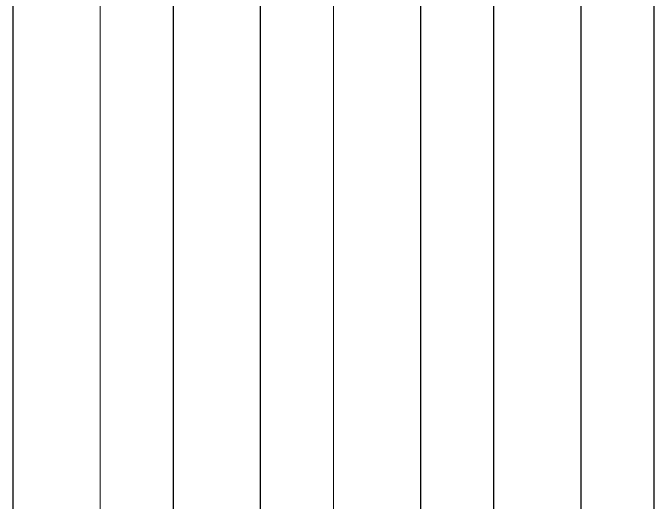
# Model space of a CAD drawing. Header units: millimetres. Extents: x 0 to 84100, y 0 to 59400.
# Drawn here: x 45852 to 46844, y 36104 to 36862 of the extents above; entities that cross this region are included whole.
import ezdxf

# ---------------------------------------------------------------- set-up
doc = ezdxf.new("R2010")
doc.units = ezdxf.units.MM
doc.layers.add('10_見えがかり', color=7, linetype='Continuous', lineweight=13)

msp = doc.modelspace()

# ---------------------------------------------------------------- linework, layer by layer
at = {"layer": '10_見えがかり'}
for points in [[(45851.99, 38060.52), (45851.99, 33963.14)], [(45852.43, 38060.52), (45852.43, 33963.14)], [(45986.93, 33963.14), (45986.93, 37980.82)], [(45987.37, 33963.14), (45987.37, 37980.82)], [(46100, 33963.14), (46100, 37914.04)], [(46100.44, 33963.14), (46100.44, 37904.06)], [(46234.95, 37824.36), (46234.95, 33963.14)], [(46235.38, 33963.14), (46235.38, 37824.36)], [(46348.02, 33963.14), (46348.02, 37757.57)], [(46348.46, 33963.14), (46348.46, 37757.57)], [(46482.96, 37667.89), (46482.96, 33963.14)], [(46483.4, 33963.14), (46483.4, 37667.89)], [(46596.03, 33963.14), (46596.03, 37601.09)], [(46596.47, 33963.14), (46596.47, 37601.09)], [(46730.97, 37511.39), (46730.97, 33963.14)], [(46731.41, 33963.14), (46731.41, 37511.39)], [(46844.05, 33963.14), (46844.05, 37434.69)], [(46844.48, 33963.14), (46844.48, 37434.69)]]:
    msp.add_lwpolyline(points, dxfattribs=at)

doc.saveas('drawing.dxf')
